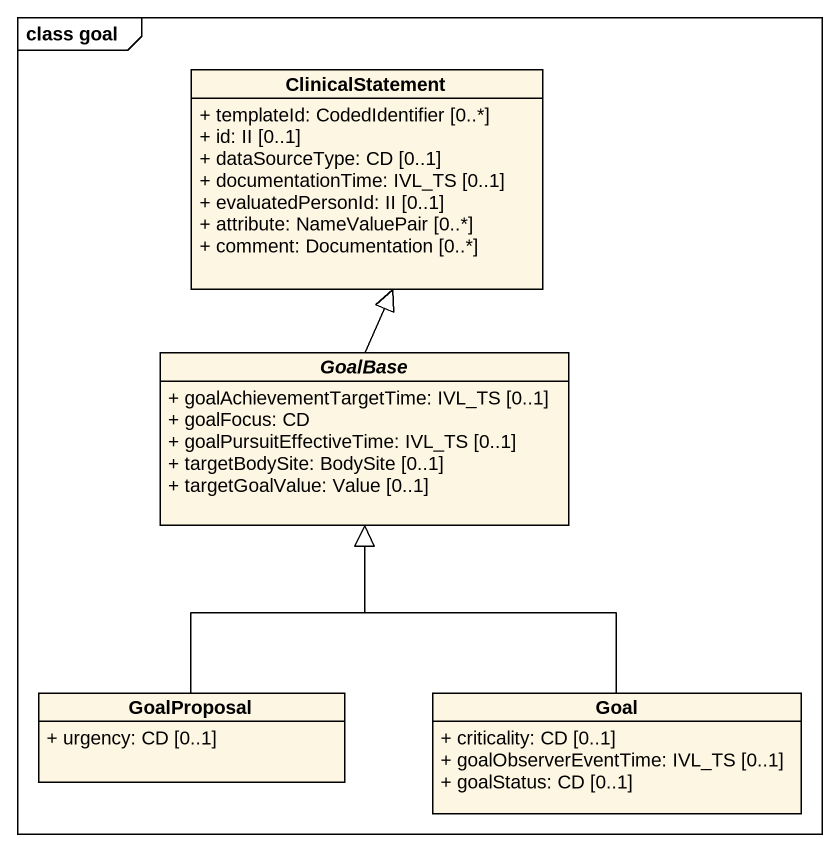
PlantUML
@startuml
mainframe class goal
hide circle
hide empty members
skinparam classAttributeIconSize 0
class ClinicalStatement {
  + templateId: CodedIdentifier [0..*]
  + id: II [0..1]
  + dataSourceType: CD [0..1]
  + documentationTime: IVL_TS [0..1]
  + evaluatedPersonId: II [0..1]
  + attribute: NameValuePair [0..*]
  + comment: Documentation [0..*]
}
abstract class GoalBase {
  + goalAchievementTargetTime: IVL_TS [0..1]
  + goalFocus: CD
  + goalPursuitEffectiveTime: IVL_TS [0..1]
  + targetBodySite: BodySite [0..1]
  + targetGoalValue: Value [0..1]
}
class GoalProposal {
  + urgency: CD [0..1]
}
class Goal {
  + criticality: CD [0..1]
  + goalObserverEventTime: IVL_TS [0..1]
  + goalStatus: CD [0..1]
}
GoalBase -up-|> ClinicalStatement
GoalProposal -up-|> GoalBase
Goal -up-|> GoalBase
@enduml
